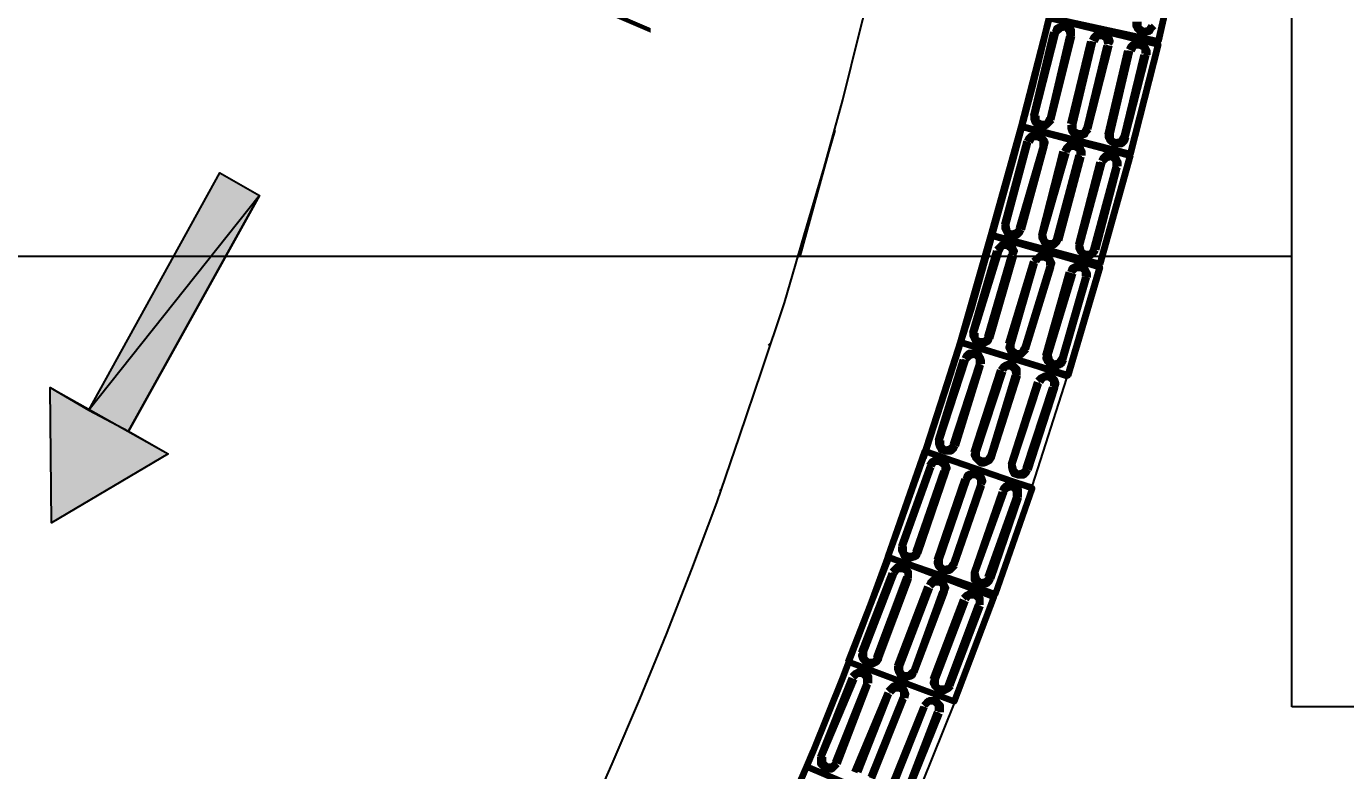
# Model space of a CAD drawing. Header units: millimetres. Extents: x 2273 to 2522, y 1034 to 1187.
# Drawn here: x 2460.113 to 2463.041, y 1045.469 to 1047.12 of the extents above; entities that cross this region are included whole.
import ezdxf

# ---------------------------------------------------------------- set-up
doc = ezdxf.new("R2010")
doc.units = ezdxf.units.MM
doc.linetypes.add('DASHED', pattern=[19.05, 12.7, -6.35])
doc.layers.add('LAYER8', color=8, linetype='Continuous')
doc.layers.add('PAREDES', color=4, linetype='Continuous', lineweight=100)
doc.styles.get("Standard").update_dxf_attribs({"font": 'arial.ttf'})

# ---------------------------------------------------------------- blocks, each defined once
blk = doc.blocks.new('KJIUY')
at = {"layer": 'PAREDES', "color": 0, "linetype": 'Continuous'}
blk.add_lwpolyline([(80.2623, 146.501), (80.1034, 146.5686), (79.9417, 146.6333), (79.7799, 146.6951), (79.6181, 146.7539), (79.4534, 146.8127), (79.2887, 146.8657), (79.124, 146.9186), (78.9564, 146.9657), (78.7887, 147.0127), (78.6211, 147.0569), (78.4505, 147.098), (78.2799, 147.1363), (78.1093, 147.1716), (77.9358, 147.2039), (77.7623, 147.2333), (77.5887, 147.2627), (77.4152, 147.2863), (77.2417, 147.3069), (77.0652, 147.3275), (76.8887, 147.3422), (76.7123, 147.3569)], dxfattribs=at)
at = {"layer": 'PAREDES', "color": 160, "linetype": 'Continuous'}
for points in [[(78.477, 147.0922), (78.2299, 147.1451), (78.2858, 147.3892), (78.5299, 147.3333), (78.477, 147.0922)], [(78.7181, 147.0304), (78.477, 147.0922), (78.5358, 147.3333), (78.7799, 147.2716), (78.7181, 147.0304)], [(78.4858, 147.2833), (78.4946, 147.2833), (78.5005, 147.2863), (78.5064, 147.2922), (78.5093, 147.298), (78.5093, 147.3069), (78.5064, 147.3157), (78.5005, 147.3186), (78.4946, 147.3245)], [(78.4858, 147.2892), (78.4975, 147.2892), (78.5064, 147.301), (78.5034, 147.3127), (78.4946, 147.3186)], [(78.5593, 147.3098), (78.5505, 147.3098), (78.5446, 147.3069), (78.5387, 147.301), (78.5328, 147.2951), (78.5328, 147.2863), (78.5358, 147.2775), (78.5417, 147.2716), (78.5475, 147.2686)], [(78.5564, 147.3039), (78.5446, 147.3039), (78.5387, 147.2922), (78.5387, 147.2804), (78.5505, 147.2745)], [(78.5593, 147.3069), (78.7446, 147.2598)], [(78.5593, 147.301), (78.7417, 147.2569)], [(78.7358, 147.2275), (78.5505, 147.2716)], [(78.7358, 147.2216), (78.5505, 147.2657)], [(78.9593, 146.9627), (78.7181, 147.0304), (78.7828, 147.2716), (79.024, 147.2039), (78.9593, 146.9627)], [(78.7328, 147.2216), (78.7417, 147.2216), (78.7475, 147.2245), (78.7534, 147.2304), (78.7564, 147.2363), (78.7564, 147.2451), (78.7564, 147.2539), (78.7505, 147.2598), (78.7417, 147.2627)], [(78.7328, 147.2275), (78.7475, 147.2275), (78.7534, 147.2392), (78.7505, 147.251), (78.7417, 147.2569)], [(78.5358, 147.2245), (78.5299, 147.2275), (78.5211, 147.2245), (78.5152, 147.2186), (78.5123, 147.2098), (78.5123, 147.2039), (78.5152, 147.1951), (78.5211, 147.1892), (78.527, 147.1863)], [(78.5387, 147.2245), (78.724, 147.1775)], [(78.8064, 147.2451), (78.7975, 147.2451), (78.7917, 147.2422), (78.7858, 147.2392), (78.7828, 147.2304), (78.7799, 147.2216), (78.7828, 147.2157), (78.7887, 147.2098), (78.7946, 147.2069)], [(78.8064, 147.2392), (78.7946, 147.2392), (78.7858, 147.2304), (78.7887, 147.2186), (78.7975, 147.2098)], [(78.8064, 147.2392), (78.9917, 147.1892)], [(78.8093, 147.2422), (78.9917, 147.1951)], [(78.5358, 147.2216), (78.524, 147.2186), (78.5181, 147.2098), (78.5181, 147.198), (78.5299, 147.1922)], [(78.5387, 147.2186), (78.7211, 147.1745)], [(78.9828, 147.1598), (78.7975, 147.2098)], [(78.9799, 147.1569), (78.7975, 147.2039)], [(79.1975, 146.8951), (78.9593, 146.9627), (79.0299, 147.2039), (79.2711, 147.1333), (79.1975, 146.8951)], [(78.9799, 147.1569), (78.9887, 147.1569), (78.9946, 147.1598), (79.0005, 147.1657), (79.0064, 147.1716), (79.0064, 147.1804), (79.0034, 147.1863), (78.9975, 147.1922), (78.9917, 147.1951)], [(78.7152, 147.1451), (78.5299, 147.1892)], [(78.7123, 147.1392), (78.5299, 147.1833)], [(78.7152, 147.1392), (78.7211, 147.1392), (78.7299, 147.1422), (78.7358, 147.148), (78.7387, 147.1539), (78.7387, 147.1627), (78.7358, 147.1716), (78.7299, 147.1745), (78.724, 147.1804)], [(78.7152, 147.1451), (78.727, 147.1451), (78.7328, 147.1569), (78.7328, 147.1686), (78.7211, 147.1745)], [(78.7828, 147.1657), (78.774, 147.1657), (78.7681, 147.1627), (78.7623, 147.1569), (78.7593, 147.151), (78.7593, 147.1422), (78.7593, 147.1363), (78.7652, 147.1304), (78.774, 147.1245)], [(78.9828, 147.1598), (78.9946, 147.1627), (79.0005, 147.1716), (79.0005, 147.1833), (78.9887, 147.1922)], [(79.0534, 147.1775), (79.0446, 147.1775), (79.0387, 147.1745), (79.0328, 147.1716), (79.027, 147.1627), (79.027, 147.1539), (79.0299, 147.148), (79.0328, 147.1422), (79.0417, 147.1392)], [(79.0505, 147.1716), (79.0387, 147.1716), (79.0328, 147.1627), (79.0328, 147.151), (79.0417, 147.1422)], [(79.0534, 147.1745), (79.2358, 147.1216)], [(79.0534, 147.1716), (79.2358, 147.1186)], [(78.5181, 147.1422), (78.5093, 147.1422), (78.5034, 147.1422), (78.4975, 147.1363), (78.4946, 147.1275), (78.4946, 147.1216), (78.4975, 147.1127), (78.5005, 147.1069), (78.5093, 147.1039)], [(78.5181, 147.1392), (78.5064, 147.1363), (78.4975, 147.1275), (78.5005, 147.1157), (78.5093, 147.1069)], [(78.5181, 147.1422), (78.7034, 147.0951)], [(78.5181, 147.1363), (78.7034, 147.0922)], [(78.7828, 147.1598), (78.7711, 147.1598), (78.7623, 147.148), (78.7652, 147.1363), (78.774, 147.1304)], [(78.7828, 147.1569), (78.9681, 147.1069)], [(78.7858, 147.1627), (78.9711, 147.1127)], [(79.227, 147.0833), (79.0417, 147.1363)], [(79.227, 147.0892), (79.0446, 147.1451)], [(78.6946, 147.0598), (78.5093, 147.1069)], [(78.9593, 147.0745), (78.774, 147.1216)], [(78.9593, 147.0775), (78.777, 147.1304)], [(78.9564, 147.0745), (78.9652, 147.0745), (78.9711, 147.0775), (78.977, 147.0804), (78.9828, 147.0892), (78.9828, 147.098), (78.9799, 147.1039), (78.974, 147.1098), (78.9681, 147.1127)], [(78.9593, 147.0775), (78.9711, 147.0804), (78.977, 147.0892), (78.977, 147.101), (78.9652, 147.1098)], [(79.224, 147.0863), (79.2328, 147.0833), (79.2387, 147.0863), (79.2446, 147.0922), (79.2475, 147.098), (79.2505, 147.1069), (79.2475, 147.1157), (79.2417, 147.1216), (79.2358, 147.1245)], [(79.224, 147.0892), (79.2358, 147.0922), (79.2446, 147.101), (79.2417, 147.1127), (79.2328, 147.1186)], [(79.2975, 147.1039), (79.2887, 147.1069), (79.2799, 147.1039), (79.274, 147.098), (79.2711, 147.0922), (79.2711, 147.0833), (79.274, 147.0775), (79.277, 147.0716), (79.2828, 147.0657)], [(78.6946, 147.0569), (78.5093, 147.101)], [(78.6917, 147.0569), (78.7005, 147.0569), (78.7093, 147.0598), (78.7152, 147.0657), (78.7181, 147.0716), (78.7181, 147.0804), (78.7152, 147.0863), (78.7093, 147.0922), (78.7034, 147.098)], [(78.6946, 147.0627), (78.7064, 147.0627), (78.7123, 147.0745), (78.7123, 147.0863), (78.7005, 147.0922)], [(78.7623, 147.0804), (78.7534, 147.0833), (78.7475, 147.0804), (78.7417, 147.0745), (78.7387, 147.0686), (78.7358, 147.0598), (78.7387, 147.051), (78.7446, 147.0451), (78.7505, 147.0422)], [(78.7623, 147.0775), (78.7475, 147.0775), (78.7417, 147.0657), (78.7417, 147.0539), (78.7534, 147.048)], [(78.7623, 147.0804), (78.9475, 147.0304)], [(78.7623, 147.0775), (78.9446, 147.0245)], [(79.0299, 147.0951), (79.0211, 147.098), (79.0152, 147.0951), (79.0093, 147.0892), (79.0034, 147.0833), (79.0034, 147.0745), (79.0064, 147.0686), (79.0123, 147.0627), (79.0181, 147.0569)], [(79.027, 147.0922), (79.0152, 147.0922), (79.0093, 147.0804), (79.0093, 147.0686), (79.0181, 147.0627)], [(79.0299, 147.0951), (79.2123, 147.0392)], [(79.0299, 147.0922), (79.2123, 147.0363)], [(79.2946, 147.101), (79.2828, 147.101), (79.274, 147.0892), (79.277, 147.0775), (79.2858, 147.0716)], [(79.2975, 147.1039), (79.4799, 147.0451)], [(79.2975, 147.098), (79.477, 147.0392)], [(79.2005, 147.001), (79.0181, 147.0569)], [(79.2034, 147.0069), (79.0211, 147.0598)], [(79.4681, 147.0069), (79.2858, 147.0657)], [(79.4681, 147.0098), (79.2887, 147.0686)], [(79.674, 146.7333), (79.4387, 146.8157), (79.5211, 147.0539), (79.7564, 146.9716), (79.674, 146.7333)], [(78.9358, 146.9922), (78.7505, 147.0422)], [(78.9387, 146.9951), (78.7534, 147.0451)], [(78.9358, 146.9922), (78.9446, 146.9922), (78.9505, 146.9951), (78.9564, 146.998), (78.9593, 147.0069), (78.9623, 147.0127), (78.9593, 147.0216), (78.9534, 147.0275), (78.9475, 147.0304)], [(78.9358, 146.9951), (78.9505, 146.998), (78.9564, 147.0069), (78.9534, 147.0186), (78.9446, 147.0275)], [(79.2005, 147.0039), (79.2093, 147.001), (79.2152, 147.0039), (79.2211, 147.0098), (79.224, 147.0157), (79.227, 147.0245), (79.224, 147.0304), (79.2181, 147.0363), (79.2123, 147.0422)], [(79.2005, 147.0069), (79.2123, 147.0069), (79.2211, 147.0186), (79.2211, 147.0304), (79.2093, 147.0363)], [(79.2711, 147.0216), (79.2623, 147.0216), (79.2564, 147.0216), (79.2505, 147.0157), (79.2446, 147.0098), (79.2446, 147.001), (79.2475, 146.9951), (79.2505, 146.9892), (79.2593, 146.9833)], [(79.2711, 147.0186), (79.2593, 147.0157), (79.2505, 147.0069), (79.2505, 146.9951), (79.2593, 146.9892)], [(79.2711, 147.0216), (79.4534, 146.9627)], [(79.4652, 147.0069), (79.474, 147.0069), (79.4828, 147.0098), (79.4887, 147.0127), (79.4917, 147.0216), (79.4917, 147.0275), (79.4917, 147.0363), (79.4858, 147.0422), (79.4799, 147.0451)], [(79.4681, 147.0098), (79.4799, 147.0127), (79.4887, 147.0216), (79.4858, 147.0333), (79.477, 147.0422)], [(79.5417, 147.0245), (79.5328, 147.0245), (79.524, 147.0245), (79.5181, 147.0186), (79.5152, 147.0127), (79.5152, 147.0039), (79.5152, 146.9951), (79.5211, 146.9892), (79.527, 146.9863)], [(79.5387, 147.0186), (79.527, 147.0186), (79.5181, 147.0098), (79.5211, 146.998), (79.5299, 146.9892)], [(79.5387, 147.0186), (79.7181, 146.9539)], [(79.5417, 147.0245), (79.7211, 146.9627)], [(79.0034, 147.0127), (78.9946, 147.0157), (78.9887, 147.0127), (78.9828, 147.0069), (78.9799, 147.001), (78.977, 146.9922), (78.9799, 146.9863), (78.9858, 146.9804), (78.9917, 146.9745)], [(79.0034, 147.0098), (78.9917, 147.0098), (78.9828, 146.998), (78.9828, 146.9863), (78.9946, 146.9804)], [(79.0034, 147.0069), (79.1858, 146.9539)], [(79.0064, 147.0127), (79.1887, 146.9598)], [(79.2711, 147.0157), (79.4534, 146.9598)], [(79.7093, 146.9275), (79.5299, 146.9922)], [(79.177, 146.9245), (78.9946, 146.9804)], [(79.177, 146.9216), (78.9946, 146.9745)], [(79.4417, 146.9245), (79.2593, 146.9833)], [(79.4417, 146.9304), (79.2623, 146.9892)], [(79.4387, 146.9275), (79.4475, 146.9245), (79.4534, 146.9275), (79.4593, 146.9333), (79.4652, 146.9392), (79.4652, 146.948), (79.4623, 146.9539), (79.4593, 146.9598), (79.4505, 146.9657)], [(79.7093, 146.9245), (79.5299, 146.9863)], [(79.9064, 146.6451), (79.674, 146.7363), (79.7623, 146.9686), (79.9946, 146.8804), (79.9064, 146.6451)], [(79.7064, 146.9245), (79.7152, 146.9245), (79.724, 146.9245), (79.7299, 146.9304), (79.7328, 146.9363), (79.7328, 146.9451), (79.7328, 146.9539), (79.727, 146.9598), (79.7211, 146.9627)], [(79.174, 146.9216), (79.1828, 146.9216), (79.1887, 146.9245), (79.1946, 146.9275), (79.2005, 146.9363), (79.2005, 146.9451), (79.1975, 146.951), (79.1946, 146.9569), (79.1858, 146.9598)], [(79.177, 146.9275), (79.1887, 146.9275), (79.1946, 146.9363), (79.1946, 146.948), (79.1858, 146.9569)], [(79.2446, 146.9422), (79.2387, 146.9422), (79.2299, 146.9392), (79.224, 146.9363), (79.2211, 146.9275), (79.2211, 146.9216), (79.2211, 146.9127), (79.227, 146.9069), (79.2328, 146.9039)], [(79.2446, 146.9363), (79.2328, 146.9363), (79.224, 146.9275), (79.227, 146.9157), (79.2358, 146.9069)], [(79.2446, 146.9363), (79.424, 146.8775)], [(79.2475, 146.9392), (79.427, 146.8833)], [(79.4417, 146.9304), (79.4534, 146.9304), (79.4593, 146.9422), (79.4593, 146.9539), (79.4505, 146.9598)], [(79.5123, 146.9422), (79.5064, 146.9451), (79.4975, 146.9422), (79.4917, 146.9392), (79.4887, 146.9304), (79.4858, 146.9245), (79.4887, 146.9157), (79.4917, 146.9098), (79.5005, 146.9069)], [(79.5123, 146.9392), (79.5005, 146.9392), (79.4917, 146.9304), (79.4917, 146.9186), (79.5005, 146.9098)], [(79.5123, 146.9392), (79.6917, 146.8775)], [(79.5152, 146.9422), (79.6917, 146.8804)], [(79.7093, 146.9275), (79.7211, 146.9304), (79.7299, 146.9392), (79.727, 146.951), (79.7181, 146.9598)], [(79.7799, 146.9392), (79.7711, 146.9392), (79.7652, 146.9392), (79.7593, 146.9333), (79.7534, 146.9275), (79.7534, 146.9186), (79.7564, 146.9127), (79.7593, 146.9069), (79.7652, 146.901)], [(79.7799, 146.9363), (79.7681, 146.9363), (79.7593, 146.9275), (79.7593, 146.9127), (79.7681, 146.9069)], [(79.7799, 146.9333), (79.9593, 146.8657)], [(79.7828, 146.9392), (79.9593, 146.8716)], [(79.4152, 146.848), (79.2358, 146.9069)], [(79.6799, 146.848), (79.5005, 146.9098)], [(79.6799, 146.8422), (79.5005, 146.9039)], [(79.9475, 146.8392), (79.7711, 146.9069)], [(79.4152, 146.8451), (79.2358, 146.901)], [(79.4123, 146.8451), (79.4211, 146.8451), (79.4299, 146.848), (79.4358, 146.851), (79.4387, 146.8598), (79.4387, 146.8657), (79.4387, 146.8745), (79.4328, 146.8804), (79.427, 146.8833)], [(79.4152, 146.851), (79.427, 146.851), (79.4358, 146.8598), (79.4328, 146.8716), (79.424, 146.8804)], [(79.677, 146.8451), (79.6858, 146.8422), (79.6946, 146.8451), (79.7005, 146.851), (79.7034, 146.8569), (79.7034, 146.8657), (79.7034, 146.8716), (79.6975, 146.8775), (79.6917, 146.8833)], [(79.6799, 146.848), (79.6917, 146.848), (79.7005, 146.8569), (79.6975, 146.8716), (79.6887, 146.8775)], [(79.9446, 146.8333), (79.7681, 146.901)], [(79.9446, 146.8363), (79.9534, 146.8333), (79.9593, 146.8363), (79.9652, 146.8422), (79.9711, 146.848), (79.9711, 146.8569), (79.9681, 146.8627), (79.9652, 146.8686), (79.9593, 146.8745)], [(79.4828, 146.8627), (79.477, 146.8657), (79.4681, 146.8627), (79.4623, 146.8569), (79.4593, 146.851), (79.4564, 146.8422), (79.4593, 146.8363), (79.4623, 146.8304), (79.4711, 146.8245)], [(79.4828, 146.8598), (79.4711, 146.8598), (79.4623, 146.848), (79.4623, 146.8363), (79.4711, 146.8304)], [(79.4828, 146.8627), (79.6652, 146.801)], [(79.4828, 146.8569), (79.6623, 146.7951)], [(79.7505, 146.8598), (79.7417, 146.8627), (79.7358, 146.8598), (79.7299, 146.8569), (79.724, 146.848), (79.724, 146.8422), (79.724, 146.8333), (79.7299, 146.8275), (79.7358, 146.8245)], [(79.7505, 146.8569), (79.7358, 146.8569), (79.7299, 146.848), (79.7299, 146.8363), (79.7387, 146.8275)], [(79.7505, 146.8598), (79.9299, 146.7922)], [(79.7505, 146.8539), (79.9299, 146.7892)], [(79.9446, 146.8392), (79.9593, 146.8392), (79.9652, 146.848), (79.9652, 146.8627), (79.9564, 146.8686)], [(80.0181, 146.851), (80.0093, 146.851), (80.0034, 146.851), (79.9975, 146.8451), (79.9917, 146.8392), (79.9917, 146.8304), (79.9917, 146.8245), (79.9975, 146.8186), (80.0034, 146.8127)], [(80.0152, 146.8451), (80.0034, 146.8451), (79.9946, 146.8363), (79.9946, 146.8245), (80.0034, 146.8157)], [(80.0211, 146.848), (80.1946, 146.7775)], [(79.6505, 146.7627), (79.4711, 146.8275)], [(79.6534, 146.7657), (79.474, 146.8304)], [(79.9152, 146.7539), (79.7387, 146.8216)], [(79.9181, 146.7598), (79.7417, 146.8275)], [(80.1828, 146.7451), (80.0064, 146.8157)], [(80.0181, 146.8422), (80.1946, 146.7745)], [(79.6505, 146.7627), (79.6593, 146.7627), (79.6652, 146.7657), (79.6711, 146.7686), (79.677, 146.7775), (79.677, 146.7833), (79.674, 146.7922), (79.6711, 146.798), (79.6623, 146.801)], [(79.6505, 146.7686), (79.6652, 146.7686), (79.6711, 146.7775), (79.6711, 146.7892), (79.6623, 146.798)], [(79.9152, 146.7539), (79.9211, 146.7539), (79.9299, 146.7569), (79.9358, 146.7598), (79.9417, 146.7686), (79.9417, 146.7745), (79.9387, 146.7833), (79.9358, 146.7892), (79.9299, 146.7922)], [(79.9152, 146.7598), (79.927, 146.7598), (79.9358, 146.7686), (79.9358, 146.7804), (79.927, 146.7892)], [(80.1799, 146.7422), (80.0064, 146.8127)], [(79.7211, 146.7804), (79.7123, 146.7804), (79.7064, 146.7804), (79.7005, 146.7745), (79.6946, 146.7686), (79.6946, 146.7598), (79.6946, 146.7539), (79.7005, 146.748), (79.7064, 146.7422)], [(79.7211, 146.7775), (79.7064, 146.7775), (79.7005, 146.7686), (79.7005, 146.7539), (79.7093, 146.748)], [(79.7181, 146.7745), (79.8975, 146.7069)], [(79.7211, 146.7804), (79.9005, 146.7127)], [(79.9858, 146.7716), (79.977, 146.7745), (79.9711, 146.7716), (79.9652, 146.7686), (79.9593, 146.7598), (79.9593, 146.7539), (79.9593, 146.7451), (79.9652, 146.7392), (79.9711, 146.7333)], [(79.9858, 146.7686), (79.9711, 146.7686), (79.9652, 146.7598), (79.9652, 146.748), (79.974, 146.7392)], [(79.9858, 146.7657), (80.1623, 146.6951)], [(79.9887, 146.7686), (80.1652, 146.698)], [(80.3681, 146.4539), (80.1387, 146.5539), (80.2358, 146.7833), (80.4681, 146.6833), (80.3681, 146.4539)], [(79.8858, 146.6804), (79.7093, 146.748)], [(79.8858, 146.6745), (79.7093, 146.7422)], [(80.1505, 146.6598), (79.974, 146.7333)], [(80.1505, 146.6686), (79.977, 146.7363)], [(79.8858, 146.6775), (79.8917, 146.6745), (79.9005, 146.6775), (79.9064, 146.6833), (79.9093, 146.6892), (79.9123, 146.698), (79.9093, 146.7039), (79.9064, 146.7098), (79.8975, 146.7157)], [(79.8858, 146.6804), (79.8975, 146.6804), (79.9064, 146.6892), (79.9064, 146.7039), (79.8975, 146.7098)], [(79.9534, 146.6922), (79.9475, 146.6922), (79.9387, 146.6922), (79.9328, 146.6863), (79.927, 146.6804), (79.927, 146.6716), (79.9299, 146.6657), (79.9328, 146.6598), (79.9387, 146.6539)], [(79.9534, 146.6863), (79.9417, 146.6863), (79.9328, 146.6775), (79.9328, 146.6657), (79.9417, 146.6569)], [(79.9534, 146.6863), (80.1299, 146.6157)], [(79.9564, 146.6892), (80.1328, 146.6216)], [(80.1181, 146.5833), (79.9417, 146.6539)], [(80.1181, 146.5863), (79.9446, 146.6598)], [(80.1181, 146.5833), (80.124, 146.5833), (80.1328, 146.5833), (80.1387, 146.5892), (80.1446, 146.5951), (80.1446, 146.6039), (80.1446, 146.6098), (80.1387, 146.6157), (80.1328, 146.6216)], [(80.1181, 146.5892), (80.1299, 146.5892), (80.1387, 146.598), (80.1387, 146.6098), (80.1299, 146.6186)]]:
    blk.add_lwpolyline(points, dxfattribs=at)

msp = doc.modelspace()

# ---------------------------------------------------------------- hatches: boundary and pattern name
at = {"layer": 'LAYER8', "linetype": 'Continuous'}
for color, points in [(0, [(2460.631, 1046.7455), (2460.2516, 1046.269), (2460.5428, 1046.7955), (2460.631, 1046.7455), (2460.2516, 1046.269), (2460.3399, 1046.222)]), (252, [(2461.831, 1046.6249), (2461.831, 1046.6102), (2461.8252, 1046.6102)]), (0, [(2460.1693, 1046.019), (2460.1663, 1046.319), (2460.4281, 1046.172)])]:
    msp.add_hatch(color=color, dxfattribs=at).paths.add_polyline_path(points)

# ---------------------------------------------------------------- linework, layer by layer
at = {"layer": 'LAYER8', "linetype": 'DASHED'}
msp.add_line((2462.9222, 1046.6102), (2459.5722, 1046.6102), dxfattribs=at)
at = {"layer": 'LAYER8', "linetype": 'Continuous'}
for points in [[(2462.9222, 1045.6102), (2462.9222, 1047.4102)], [(2464.7722, 1045.6102), (2462.9222, 1045.6102)]]:
    msp.add_lwpolyline(points, dxfattribs=at)
at = {"layer": 'LAYER8', "color": 0, "linetype": 'Continuous'}
for points in [[(2461.3516, 1045.3425), (2461.4134, 1045.4837), (2461.4752, 1045.6278), (2461.534, 1045.772), (2461.5899, 1045.9161), (2461.6457, 1046.0631), (2461.6957, 1046.2102), (2461.7457, 1046.3572), (2461.7957, 1046.5072), (2461.8399, 1046.6572), (2461.884, 1046.8072), (2461.9252, 1046.9572), (2461.9634, 1047.1102), (2462.0016, 1047.2602)], [(2460.1663, 1046.319), (2460.2516, 1046.269), (2460.5428, 1046.7955), (2460.631, 1046.7455), (2460.3399, 1046.222), (2460.4281, 1046.172), (2460.1693, 1046.019), (2460.1663, 1046.319)], [(2460.5428, 1046.7955), (2460.631, 1046.7455), (2460.2516, 1046.269), (2460.5428, 1046.7955)], [(2460.631, 1046.7455), (2460.2516, 1046.269), (2460.3399, 1046.222), (2460.631, 1046.7455)], [(2462.9222, 1046.6102), (2462.7016, 1046.6102)], [(2460.1693, 1046.019), (2460.1663, 1046.319), (2460.4281, 1046.172), (2460.1693, 1046.019)]]:
    msp.add_lwpolyline(points, dxfattribs=at)
at = {"layer": 'LAYER8', "color": 252, "linetype": 'Continuous'}
for points in [[(2461.831, 1046.6249), (2461.831, 1046.6102), (2461.9075, 1046.8896), (2461.831, 1046.6249)], [(2461.831, 1046.6249), (2461.831, 1046.6102), (2461.8252, 1046.6102), (2461.831, 1046.6249)], [(2462.1487, 1046.3043), (2462.2428, 1046.6102), (2462.1487, 1046.3043)], [(2461.7605, 1046.4131), (2461.7663, 1046.419)], [(2461.6516, 1046.0925), (2461.6546, 1046.0896)]]:
    msp.add_lwpolyline(points, dxfattribs=at)
at = {"layer": 'LAYER8', "color": 160, "linetype": 'Continuous'}
for points in [[(2462.1075, 1046.1778), (2462.1869, 1046.419), (2462.4222, 1046.3396), (2462.3457, 1046.1014), (2462.1075, 1046.1778)], [(2461.8457, 1045.4778), (2461.9369, 1045.7102), (2462.1722, 1045.619), (2462.0781, 1045.3837), (2461.8457, 1045.4778)]]:
    msp.add_lwpolyline(points, dxfattribs=at)

# ---------------------------------------------------------------- block references
at = {"layer": 'LAYER8', "color": 0, "linetype": 'ByBlock', "rotation": 270}
msp.add_blockref('KJIUY', (2315.2918, 1125.6166), dxfattribs=at)

# ---------------------------------------------------------------- texts
at = {"layer": 'LAYER8', "color": 0, "linetype": 'Continuous', "insert": (2461.4935, 1048.3143), "char_height": 0.1, "width": 1.700801, "attachment_point": 1, "rotation": 270}
msp.add_mtext('{\\fHarlow Solid Italic|b0|i0|c0|p82;ÁREA EXTERNA P/\\PEMBARQUE E DESEMBARQUE\\PDE AMBULÂNCIA}', dxfattribs=at)

doc.saveas('drawing.dxf')
